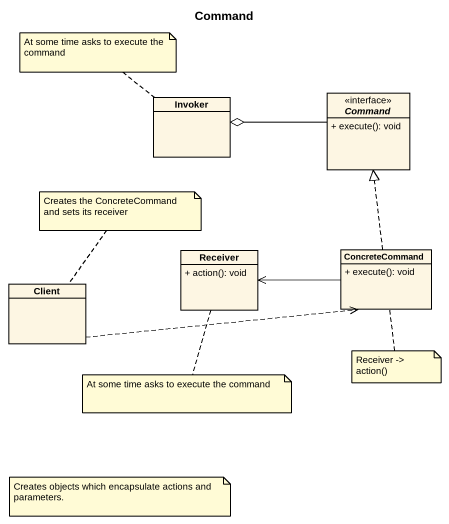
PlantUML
@startuml
title Command
hide circle
hide empty members
skinparam classAttributeIconSize 0
class Invoker
interface Command <<interface>> {
  + execute(): void
}
class Receiver {
  + action(): void
}
class ConcreteCommand {
  + execute(): void
}
class Client
Command -left-o Invoker
ConcreteCommand .up.|> Command
ConcreteCommand -left-> Receiver
Client .right.> ConcreteCommand
note top of Invoker : At some time asks to execute the command
note top of Client : Creates the ConcreteCommand and sets its receiver
note bottom of ConcreteCommand : Receiver -> action()
note bottom of Receiver : At some time asks to execute the command
note as N5
  Creates objects which encapsulate actions and parameters.
end note
@enduml
